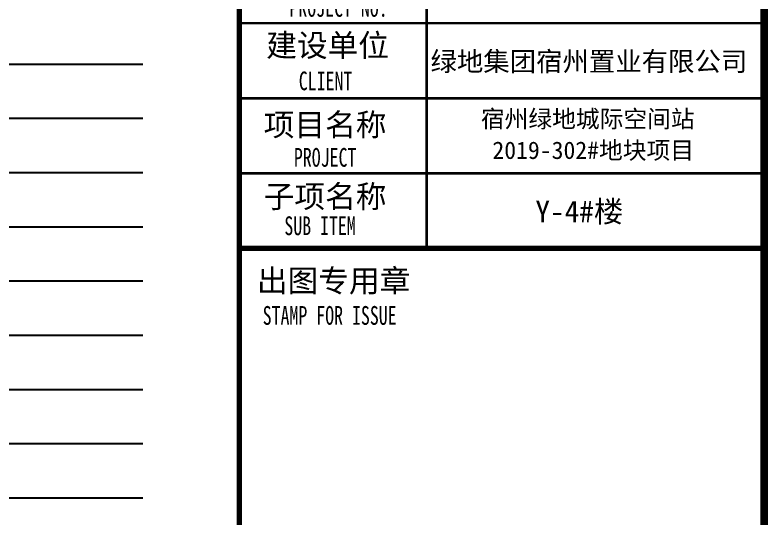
# Model space of a CAD drawing. Extents: x 5031545 to 5313844, y -886381 to -283477.
# Drawn here: x 5109955 to 5119994, y -693786 to -687073 of the extents above; entities that cross this region are included whole.
import ezdxf

# ---------------------------------------------------------------- set-up
doc = ezdxf.new("R2010")
doc.units = 0
doc.header["$LTSCALE"] = 1000
doc.header["$MEASUREMENT"] = 0
doc.layers.add('TEL_TEXT', color=7, linetype='CONTINUOUS')
doc.layers.add('图签文字', color=4, linetype='CONTINUOUS')
doc.layers.add('图框', color=147, linetype='CONTINUOUS', lineweight=20)
doc.layers.add('图签', color=147, linetype='CONTINUOUS', lineweight=18)
doc.styles.add('宋体', font='', dxfattribs={"height": 4})
doc.styles.add('建筑图签-1', font='simhei.ttf', dxfattribs={"width": 0.7})
doc.styles.get('宋体').set_extended_font_data('SimSun')

# ---------------------------------------------------------------- blocks, each defined once
blk = doc.blocks.new('B2-2#-tq1')
at = {"layer": '图框'}
for points, const_width in [([(691745, 786954), (691745, 826954)], 70), ([(694245, 803954), (694245, 807954)], 35), ([(691745, 806954), (698745, 806954)], 35), ([(691745, 805954), (698745, 805954)], 35), ([(691745, 804954), (698745, 804954)], 35), ([(698745, 803954), (691745, 803954)], 70)]:
    blk.add_lwpolyline(points, dxfattribs=dict(at, const_width=const_width))
at = {"layer": '图签', "color": 154, "style": '宋体'}
for s, height, p in [('绿地集团宿州置业有限公司', 258.01, (694296, 806316)), ('宿州绿地城际空间站', 232.2, (694967, 805563)), ('2019-302#地块项目', 232.21, (695121, 805145)), ('Y-4#楼', 286.7, (695694, 804302))]:
    blk.add_text(s, height=height, dxfattribs=at).set_placement(p)
at = {"layer": '图签文字', "style": '建筑图签-1', "width": 0.7}
for s, p in [('PROJECT No.', (692415, 807039, -1799)), ('CLIENT', (692539, 806060)), ('PROJECT', (692474, 805041)), ('SUB ITEM', (692347, 804130)), ('STAMP FOR ISSUE', (692058, 802935))]:
    blk.add_text(s, height=250, dxfattribs=at).set_placement(p)
at = {"layer": '图签文字', "color": 7, "style": '建筑图签-1'}
for s, p in [('建设单位', (692105, 806509)), ('项目名称', (692072, 805451)), ('子项名称', (692072, 804495)), ('出图专用章', (691981, 803372))]:
    blk.add_text(s, height=300, dxfattribs=at).set_placement(p)

msp = doc.modelspace()

# ---------------------------------------------------------------- linework, layer by layer
at = {"layer": 'TEL_TEXT', "color": 0}
for p, q in [((5090288.5, -687725.4), (5111658.5, -687725.4)), ((5090288.5, -688447.8), (5111658.5, -688447.8)), ((5090288.5, -689170.3), (5111658.5, -689170.3)), ((5090288.5, -689892.7), (5111658.5, -689892.7)), ((5090288.5, -690615.2), (5111658.5, -690615.2)), ((5090288.5, -691337.6), (5111658.5, -691337.6)), ((5090288.5, -692060.1), (5111658.5, -692060.1)), ((5090288.5, -692782.6), (5111658.5, -692782.6)), ((5090288.5, -693505), (5111658.5, -693505))]:
    msp.add_line(p, q, dxfattribs=at)
at = {"layer": '图框', "const_width": 100}
msp.add_lwpolyline([(5064043.6, -707181), (5119943.6, -707181), (5119943.6, -667181), (5064043.6, -667181)], close=True, dxfattribs=at)

# ---------------------------------------------------------------- block references
at = {"layer": '图框'}
msp.add_blockref('B2-2#-tq1', (4421198.6, -1494135.1), dxfattribs=at)

doc.saveas('drawing.dxf')
